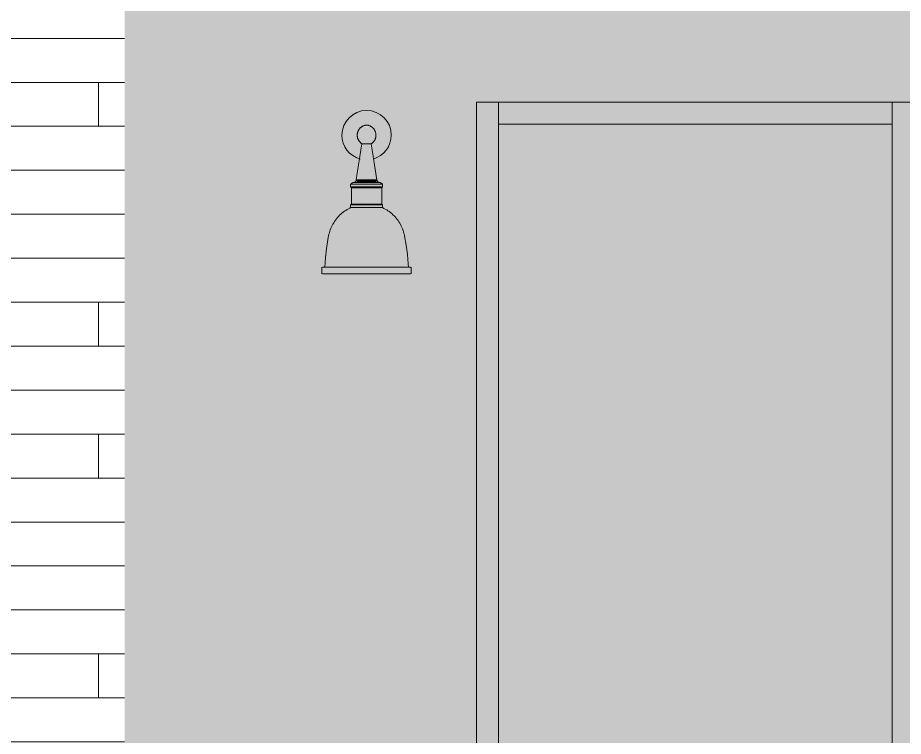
# Model space of a CAD drawing. Header units: inches. Extents: x 1750 to 8392, y -297 to 660.
# Drawn here: x 5568.2 to 5648.7, y 35.3 to 100.7 of the extents above; entities that cross this region are included whole.
import ezdxf

# ---------------------------------------------------------------- set-up
doc = ezdxf.new("R2010")
doc.units = ezdxf.units.IN
doc.header["$MEASUREMENT"] = 0
for name, color, linetype, lineweight in [('A-GLAZ-CURT', 52, 'Continuous', 9), ('A-GLAZ-CWMG', 51, 'Continuous', 9), ('A-WALL-1', 113, 'Continuous', 9), ('A-WALL-PATT-1', 111, 'Continuous', 9), ('E-LITE-EQPM', 33, 'Continuous', 9)]:
    doc.layers.add(name, color=color, linetype=linetype, lineweight=lineweight)

# ---------------------------------------------------------------- blocks, each defined once
blk = doc.blocks.new('Rectangular Mullion - 2_ x 4_ rectangular-2441821-BUILDING ELEVATION - NORTH')
at = {"layer": 'A-GLAZ-CWMG'}
blk.add_hatch(color=256, dxfattribs=at).paths.add_polyline_path([(-11394.989, 0), (-11392.989, 0), (-11392.989, 93), (-11394.989, 93), (-11394.989, 0.538)], flags=0)
blk.add_line((-11392.989, 93), (-11392.989, 0), dxfattribs=at)
blk = doc.blocks.new('System Panel - Glazed-2647658-BUILDING ELEVATION - NORTH')
at = {"layer": 'A-GLAZ-CURT'}
blk.add_hatch(color=256, dxfattribs=at).paths.add_polyline_path([(-11373.163, 2), (-11357.188, 2), (-11357.188, 91), (-11392.989, 91), (-11392.989, 2)], flags=0)
blk = doc.blocks.new('Rectangular Mullion - 2_ x 4_ rectangular-2441789-BUILDING ELEVATION - NORTH')
at = {"layer": 'A-GLAZ-CWMG'}
blk.add_hatch(color=256, dxfattribs=at).paths.add_polyline_path([(-11317.188, 0), (-11317.188, 93), (-11319.188, 93), (-11319.188, 0)], flags=0)
for p, q in [((-11319.188, 93), (-11319.188, 0)), ((-11317.188, 93), (-11317.188, 0))]:
    blk.add_line(p, q, dxfattribs=at)
blk = doc.blocks.new('Rectangular Mullion - 2_ x 4_ rectangular-2647656-BUILDING ELEVATION - NORTH')
at = {"layer": 'A-GLAZ-CWMG'}
blk.add_hatch(color=256, dxfattribs=at).paths.add_polyline_path([(-11392.989, 91), (-11357.188, 91), (-11357.188, 93), (-11392.989, 93)], flags=0)
for p, q in [((-11392.989, 91), (-11392.989, 93)), ((-11357.188, 93), (-11357.188, 91)), ((-11357.188, 91), (-11392.989, 91))]:
    blk.add_line(p, q, dxfattribs=at)
blk = doc.blocks.new('VISA-OW2400-02-SASS - OW2400-L30K-MVOLT-2031435-BUILDING ELEVATION - NORTH')
at = {"layer": 'E-LITE-EQPM'}
h = blk.add_hatch(color=256, dxfattribs=at)
h.paths.add_polyline_path([(-10214.993, 87.83), (-10214.787, 89.237), (-10215.128, 89.552), (-10215.171, 89.676), (-10215.19, 89.689), (-10215.237, 90.052), (-10215.141, 90.318), (-10215.133, 90.386), (-10215.12, 90.436), (-10214.818, 90.727), (-10214.72, 90.752), (-10214.556, 90.847), (-10214.546, 90.786), (-10214.486, 90.772), (-10214.402, 90.706), (-10214.337, 90.773), (-10214.393, 90.786), (-10214.309, 90.851), (-10214.068, 90.714), (-10214.148, 90.83), (-10213.992, 90.749), (-10213.847, 90.652), (-10213.693, 90.461), (-10213.582, 90.187), (-10213.568, 90.02), (-10213.637, 89.661), (-10213.693, 89.635), (-10213.786, 89.412), (-10213.862, 89.353), (-10214.035, 89.223), (-10213.81, 87.83), (-10213.277, 88.051), (-10212.811, 88.409), (-10212.453, 88.875), (-10212.229, 89.418), (-10212.152, 90), (-10212.229, 90.582), (-10212.453, 91.125), (-10212.811, 91.591), (-10213.401, 92), (-10213.82, 92.173), (-10214.402, 92.25), (-10214.984, 92.173), (-10215.527, 91.949), (-10215.993, 91.591), (-10216.35, 91.125), (-10216.575, 90.582), (-10216.652, 90), (-10216.575, 89.418), (-10216.35, 88.875), (-10215.993, 88.409), (-10215.527, 88.051), (-10215.129, 87.887)], flags=0)
h.paths.add_polyline_path([(-10214.402, 90.772), (-10214.503, 90.786), (-10214.467, 90.871), (-10214.402, 90.773)], flags=0)
h = blk.add_hatch(color=256, dxfattribs=at)
h.paths.add_polyline_path([(-10214.668, 89.223), (-10214.402, 89.223), (-10214.402, 90.706), (-10214.556, 90.786), (-10214.586, 90.786), (-10214.586, 90.842), (-10214.713, 90.786), (-10214.745, 90.786), (-10215.141, 90.412), (-10215.141, 90.318), (-10215.208, 90.199), (-10215.228, 89.974), (-10215.171, 89.676), (-10215.132, 89.651), (-10215.127, 89.538), (-10214.769, 89.223), (-10214.677, 89.223)], flags=0)
h.paths.add_polyline_path([(-10214.402, 90.772), (-10214.467, 90.871), (-10214.503, 90.786), (-10214.405, 90.773)], flags=0)
for points in [[(-10214.108, 89.223), (-10214.035, 89.223), (-10213.716, 89.528), (-10213.675, 89.667), (-10213.634, 89.669), (-10213.568, 89.821), (-10213.568, 90.02), (-10213.582, 90.187), (-10213.716, 90.5), (-10213.847, 90.652), (-10214.068, 90.801), (-10214.148, 90.815), (-10214.148, 90.752), (-10214.36, 90.836), (-10214.402, 90.772), (-10214.309, 90.773), (-10214.402, 90.666), (-10214.402, 89.223), (-10214.124, 89.223)], [(-10214.68, 85.927), (-10214.402, 85.927), (-10214.402, 89.223), (-10214.769, 89.223), (-10215.272, 85.927), (-10214.784, 85.927)], [(-10214.31, 85.927), (-10213.503, 85.927), (-10214.068, 89.223), (-10214.402, 89.223), (-10214.402, 85.927)], [(-10214.68, 85.291), (-10214.402, 85.291), (-10214.413, 85.541), (-10215.851, 85.541), (-10215.851, 85.291), (-10214.698, 85.291)], [(-10214.677, 85.541), (-10214.402, 85.541), (-10214.41, 85.647), (-10214.402, 85.675), (-10214.408, 85.702), (-10215.401, 85.672), (-10215.404, 85.646), (-10215.691, 85.619), (-10215.754, 85.541), (-10214.68, 85.541)], [(-10215.292, 85.744), (-10215.178, 85.732), (-10215.153, 85.71), (-10214.958, 85.718), (-10214.746, 85.719), (-10214.566, 85.702), (-10214.402, 85.734), (-10214.402, 85.927), (-10215.301, 85.927), (-10215.346, 85.815), (-10215.272, 85.814)], [(-10213.929, 85.702), (-10213.648, 85.718), (-10213.615, 85.753), (-10213.501, 85.741), (-10213.514, 85.768), (-10213.503, 85.805), (-10213.412, 85.778), (-10213.412, 85.799), (-10213.503, 85.927), (-10214.402, 85.927), (-10214.402, 85.702), (-10214.02, 85.712), (-10213.93, 85.702)], [(-10213.711, 85.541), (-10213.05, 85.541), (-10213.147, 85.638), (-10214.402, 85.702), (-10214.402, 85.675), (-10214.402, 85.647), (-10214.402, 85.541), (-10213.803, 85.541)], [(-10214.388, 85.291), (-10212.953, 85.291), (-10212.953, 85.541), (-10214.402, 85.541), (-10214.402, 85.291)], [(-10215.691, 83.724), (-10214.402, 83.724), (-10214.402, 85.224), (-10215.783, 85.224), (-10215.754, 83.724)], [(-10214.9, 85.224), (-10214.402, 85.224), (-10214.42, 85.291), (-10215.657, 85.291), (-10215.598, 85.224), (-10214.958, 85.224)], [(-10213.711, 85.224), (-10213.205, 85.224), (-10213.147, 85.291), (-10214.402, 85.291), (-10214.402, 85.224), (-10213.767, 85.224)], [(-10213.113, 83.724), (-10213.02, 83.724), (-10213.02, 85.224), (-10214.402, 85.224), (-10214.402, 83.724), (-10213.147, 83.724)], [(-10216.882, 80.845), (-10214.402, 80.845), (-10214.402, 83.406), (-10215.851, 83.406), (-10216.735, 82.796), (-10217.446, 81.926), (-10217.799, 80.845), (-10217.096, 80.845)], [(-10215.195, 83.406), (-10214.402, 83.406), (-10214.418, 83.656), (-10215.851, 83.656), (-10215.851, 83.406), (-10215.231, 83.406)], [(-10214.747, 83.656), (-10214.402, 83.67), (-10214.402, 83.724), (-10215.598, 83.724), (-10215.657, 83.656), (-10214.758, 83.656)], [(-10214.402, 83.656), (-10213.147, 83.656), (-10213.222, 83.724), (-10214.402, 83.724)], [(-10214.402, 83.406), (-10212.953, 83.406), (-10212.953, 83.656), (-10214.402, 83.656)], [(-10211.004, 80.845), (-10211.414, 82.012), (-10212.205, 82.908), (-10213.009, 83.406), (-10214.402, 83.406), (-10214.402, 80.845), (-10211.007, 80.845)], [(-10218.151, 77.978), (-10214.402, 77.978), (-10214.402, 80.845), (-10217.799, 80.845), (-10218.094, 79.238), (-10218.146, 78.312)], [(-10213.324, 77.978), (-10210.653, 77.978), (-10210.678, 78.789), (-10210.76, 79.597), (-10211.007, 80.845), (-10214.402, 80.845), (-10214.402, 77.978), (-10213.377, 77.978)], [(-10215.541, 77.384), (-10214.402, 77.384), (-10214.402, 77.978), (-10218.397, 77.978), (-10218.397, 77.384), (-10215.704, 77.384)], [(-10210.407, 77.384), (-10210.407, 77.978), (-10214.402, 77.978), (-10214.402, 77.384), (-10210.855, 77.384)]]:
    blk.add_hatch(color=256, dxfattribs=at).paths.add_polyline_path(points, flags=0)
for p, q in [((-10214.825, 89.223), (-10215.347, 85.927)), ((-10214.402, 89.223), (-10214.769, 89.223)), ((-10214.035, 89.223), (-10214.402, 89.223)), ((-10213.457, 85.927), (-10213.979, 89.223)), ((-10215.851, 85.541), (-10215.851, 85.291)), ((-10214.402, 85.541), (-10215.851, 85.541)), ((-10214.402, 85.702), (-10215.515, 85.702)), ((-10215.349, 85.702), (-10215.09, 85.702)), ((-10214.402, 85.927), (-10215.301, 85.927)), ((-10213.503, 85.927), (-10214.402, 85.927)), ((-10213.289, 85.702), (-10214.402, 85.702)), ((-10212.953, 85.541), (-10214.402, 85.541)), ((-10213.714, 85.702), (-10213.289, 85.702)), ((-10212.953, 85.291), (-10212.953, 85.541)), ((-10215.851, 85.291), (-10215.783, 85.224)), ((-10214.402, 85.291), (-10215.851, 85.291)), ((-10215.783, 85.224), (-10215.783, 83.724)), ((-10214.402, 85.224), (-10215.783, 85.224)), ((-10212.953, 85.291), (-10214.402, 85.291)), ((-10213.02, 85.224), (-10214.402, 85.224)), ((-10213.02, 85.224), (-10212.953, 85.291)), ((-10213.02, 83.724), (-10213.02, 85.224)), ((-10215.783, 83.724), (-10215.851, 83.656)), ((-10215.851, 83.656), (-10215.851, 83.406)), ((-10214.402, 83.656), (-10215.851, 83.656)), ((-10214.402, 83.406), (-10215.851, 83.406)), ((-10214.402, 83.724), (-10215.783, 83.724)), ((-10213.02, 83.724), (-10214.402, 83.724)), ((-10212.953, 83.656), (-10214.402, 83.656)), ((-10212.953, 83.406), (-10214.402, 83.406)), ((-10212.953, 83.656), (-10213.02, 83.724)), ((-10212.953, 83.406), (-10212.953, 83.656)), ((-10218.459, 77.978), (-10218.459, 77.384)), ((-10218.397, 77.978), (-10214.402, 77.978)), ((-10214.402, 77.384), (-10218.397, 77.384)), ((-10214.402, 77.978), (-10210.407, 77.978)), ((-10210.407, 77.384), (-10214.402, 77.384)), ((-10210.345, 77.384), (-10210.345, 77.978))]:
    blk.add_line(p, q, dxfattribs=at)
at = {"layer": 'E-LITE-EQPM', "flags": 128}
for points in [[(-10214.825, 89.223), (-10214.856, 89.243), (-10214.886, 89.265), (-10214.915, 89.287), (-10214.943, 89.311), (-10214.97, 89.336), (-10214.996, 89.362), (-10215.021, 89.389), (-10215.045, 89.418), (-10215.068, 89.447), (-10215.089, 89.476), (-10215.11, 89.507), (-10215.129, 89.539), (-10215.147, 89.571), (-10215.163, 89.604), (-10215.179, 89.638), (-10215.192, 89.672), (-10215.205, 89.706), (-10215.216, 89.742), (-10215.226, 89.777), (-10215.234, 89.813), (-10215.241, 89.849), (-10215.246, 89.886), (-10215.25, 89.923), (-10215.252, 89.959), (-10215.253, 89.996), (-10215.253, 90.033), (-10215.251, 90.07), (-10215.247, 90.107), (-10215.242, 90.143), (-10215.236, 90.18), (-10215.228, 90.216), (-10215.219, 90.251), (-10215.208, 90.287), (-10215.196, 90.321), (-10215.182, 90.356), (-10215.168, 90.39), (-10215.151, 90.423), (-10215.134, 90.455), (-10215.115, 90.487), (-10215.095, 90.518), (-10215.074, 90.548), (-10215.051, 90.577), (-10215.028, 90.606), (-10215.003, 90.633), (-10214.977, 90.659), (-10214.95, 90.685), (-10214.923, 90.709), (-10214.894, 90.732), (-10214.864, 90.754), (-10214.834, 90.774), (-10214.802, 90.794), (-10214.77, 90.812), (-10214.737, 90.829), (-10214.704, 90.845), (-10214.67, 90.859), (-10214.635, 90.872), (-10214.6, 90.883), (-10214.565, 90.893), (-10214.529, 90.902), (-10214.493, 90.909), (-10214.456, 90.915), (-10214.42, 90.919), (-10214.402, 90.921)], [(-10214.402, 90.921), (-10214.365, 90.917), (-10214.329, 90.912), (-10214.292, 90.906), (-10214.256, 90.898), (-10214.221, 90.888), (-10214.185, 90.877), (-10214.151, 90.865), (-10214.116, 90.852), (-10214.083, 90.837), (-10214.049, 90.821), (-10214.017, 90.803), (-10213.985, 90.784), (-10213.954, 90.764), (-10213.924, 90.743), (-10213.895, 90.72), (-10213.867, 90.696), (-10213.839, 90.672), (-10213.813, 90.646), (-10213.788, 90.619), (-10213.764, 90.591), (-10213.741, 90.562), (-10213.719, 90.533), (-10213.698, 90.502), (-10213.679, 90.471), (-10213.661, 90.439), (-10213.644, 90.406), (-10213.628, 90.372), (-10213.614, 90.338), (-10213.601, 90.304), (-10213.59, 90.269), (-10213.58, 90.233), (-10213.571, 90.197), (-10213.564, 90.161), (-10213.559, 90.124), (-10213.555, 90.088), (-10213.552, 90.051), (-10213.551, 90.014), (-10213.551, 89.977), (-10213.552, 89.94), (-10213.556, 89.904), (-10213.56, 89.867), (-10213.566, 89.831), (-10213.574, 89.795), (-10213.583, 89.759), (-10213.593, 89.724), (-10213.605, 89.689), (-10213.618, 89.654), (-10213.633, 89.62), (-10213.649, 89.587), (-10213.666, 89.554), (-10213.684, 89.522), (-10213.704, 89.491), (-10213.725, 89.461), (-10213.747, 89.432), (-10213.771, 89.403), (-10213.795, 89.375), (-10213.821, 89.349), (-10213.847, 89.323), (-10213.875, 89.299), (-10213.904, 89.276), (-10213.933, 89.253), (-10213.963, 89.232), (-10213.979, 89.223)], [(-10215.851, 85.541), (-10215.839, 85.555), (-10215.827, 85.569), (-10215.814, 85.581), (-10215.801, 85.594), (-10215.787, 85.605), (-10215.773, 85.617), (-10215.758, 85.627), (-10215.743, 85.637), (-10215.727, 85.647), (-10215.711, 85.656), (-10215.695, 85.664), (-10215.679, 85.671), (-10215.662, 85.678), (-10215.645, 85.684), (-10215.627, 85.69), (-10215.61, 85.694), (-10215.592, 85.698), (-10215.574, 85.702), (-10215.572, 85.702)], [(-10215.572, 85.702), (-10215.563, 85.702), (-10215.554, 85.703), (-10215.545, 85.704), (-10215.537, 85.705), (-10215.528, 85.707), (-10215.519, 85.709), (-10215.51, 85.711), (-10215.502, 85.714), (-10215.493, 85.717), (-10215.485, 85.72), (-10215.477, 85.724), (-10215.468, 85.728), (-10215.461, 85.732), (-10215.453, 85.737), (-10215.445, 85.742), (-10215.438, 85.747), (-10215.431, 85.752), (-10215.424, 85.758), (-10215.417, 85.764), (-10215.411, 85.77), (-10215.405, 85.777), (-10215.399, 85.784), (-10215.393, 85.791), (-10215.388, 85.798), (-10215.383, 85.806), (-10215.378, 85.813), (-10215.374, 85.821), (-10215.37, 85.829), (-10215.366, 85.837), (-10215.362, 85.846), (-10215.359, 85.854), (-10215.357, 85.863), (-10215.354, 85.872), (-10215.352, 85.88), (-10215.35, 85.889), (-10215.349, 85.898), (-10215.348, 85.907), (-10215.347, 85.916), (-10215.347, 85.925), (-10215.347, 85.927)], [(-10213.457, 85.927), (-10213.456, 85.918), (-10213.456, 85.909), (-10213.455, 85.9), (-10213.454, 85.892), (-10213.452, 85.883), (-10213.45, 85.874), (-10213.448, 85.865), (-10213.445, 85.857), (-10213.442, 85.848), (-10213.439, 85.84), (-10213.435, 85.831), (-10213.431, 85.823), (-10213.427, 85.816), (-10213.422, 85.808), (-10213.417, 85.8), (-10213.412, 85.793), (-10213.407, 85.786), (-10213.401, 85.779), (-10213.395, 85.772), (-10213.388, 85.766), (-10213.382, 85.76), (-10213.375, 85.754), (-10213.368, 85.748), (-10213.361, 85.743), (-10213.353, 85.738), (-10213.345, 85.733), (-10213.338, 85.729), (-10213.329, 85.725), (-10213.321, 85.721), (-10213.313, 85.717), (-10213.305, 85.714), (-10213.296, 85.712), (-10213.287, 85.709), (-10213.278, 85.707), (-10213.27, 85.705), (-10213.261, 85.704), (-10213.252, 85.703), (-10213.243, 85.702), (-10213.234, 85.702), (-10213.231, 85.702)], [(-10213.231, 85.702), (-10213.213, 85.699), (-10213.196, 85.695), (-10213.178, 85.69), (-10213.161, 85.685), (-10213.144, 85.679), (-10213.127, 85.672), (-10213.11, 85.665), (-10213.094, 85.656), (-10213.078, 85.648), (-10213.063, 85.638), (-10213.047, 85.628), (-10213.033, 85.618), (-10213.018, 85.607), (-10213.004, 85.595), (-10212.991, 85.583), (-10212.978, 85.57), (-10212.966, 85.557), (-10212.954, 85.543), (-10212.953, 85.541)], [(-10217.852, 80.845), (-10217.822, 80.985), (-10217.786, 81.124), (-10217.745, 81.261), (-10217.699, 81.396), (-10217.647, 81.529), (-10217.59, 81.66), (-10217.527, 81.789), (-10217.46, 81.915), (-10217.387, 82.038), (-10217.31, 82.158), (-10217.228, 82.276), (-10217.141, 82.389), (-10217.05, 82.499), (-10216.954, 82.606), (-10216.855, 82.708), (-10216.751, 82.807), (-10216.643, 82.901), (-10216.532, 82.991), (-10216.417, 83.076), (-10216.299, 83.157), (-10216.178, 83.233), (-10216.054, 83.304), (-10215.927, 83.37), (-10215.851, 83.406)], [(-10212.953, 83.406), (-10212.824, 83.343), (-10212.699, 83.275), (-10212.576, 83.202), (-10212.456, 83.124), (-10212.339, 83.042), (-10212.226, 82.955), (-10212.116, 82.863), (-10212.01, 82.767), (-10211.908, 82.667), (-10211.81, 82.563), (-10211.716, 82.455), (-10211.627, 82.343), (-10211.542, 82.228), (-10211.462, 82.109), (-10211.386, 81.988), (-10211.316, 81.863), (-10211.25, 81.736), (-10211.19, 81.607), (-10211.135, 81.475), (-10211.085, 81.34), (-10211.041, 81.205), (-10211.002, 81.067), (-10210.969, 80.928), (-10210.952, 80.845)], [(-10218.209, 77.978), (-10218.144, 78.83), (-10218.045, 79.679), (-10217.912, 80.523), (-10217.852, 80.845)], [(-10210.952, 80.845), (-10210.806, 80.003), (-10210.694, 79.156), (-10210.616, 78.305), (-10210.595, 77.978)]]:
    blk.add_lwpolyline(points, dxfattribs=at)
at = {"layer": 'E-LITE-EQPM'}
for start, end in [(360, 180), (180, 254.74539), (285.25461, 360)]:
    blk.add_arc((-10214.402, 90), 2.25, start, end, dxfattribs=at)

msp = doc.modelspace()

# ---------------------------------------------------------------- hatches: boundary and pattern name
at = {"layer": 'A-WALL-PATT-1'}
h = msp.add_hatch(dxfattribs=at)
h.set_pattern_fill('FP_55', color=256, style=0, pattern_type=2)
h.set_pattern_definition([(0, (5519.5016, -33.2), (0, 4), []), (90, (5519.502, -33.2), (-8, 8), [4, -28]), (90, (5535.502, -29.2), (-8, 8), [4, -28])])
h.paths.add_polyline_path([(5458.775, 49.7022), (5458.3934, 49.7149), (5458.586, 49.7022), (5458.7738, 49.7022)], flags=0)
h.paths.add_polyline_path([(5510.0628, -26), (5558.4591, -26), (5558.4591, 6.2807), (5566.4591, 6.2807), (5566.4591, -26), (5569.8892, -26), (5569.8892, -0.5521), (5570.3892, -0.5521), (5570.3589, 11.4824), (5570.2397, 11.6665), (5570.1648, 11.8809), (5570.1392, 12.5034), (5570.1648, 33.3411), (5570.2397, 33.5555), (5570.4562, 33.8281), (5570.6392, 33.9423), (5570.778, 33.9826), (5571.0005, 33.9826), (5571.201, 33.912), (5571.3397, 33.8122), (5571.4196, 33.7396), (5571.5387, 33.5555), (5571.6137, 33.3411), (5571.6392, 33.111), (5571.6137, 11.8809), (5571.457, 11.5402), (5571.3892, 11.395), (5571.3892, -0.5521), (5577.8892, -0.5521), (5577.8892, 108.375), (5571.2392, 108.375), (5571.2392, 109.75), (5570.4892, 109.75), (5570.4892, 229.1487), (5457.2892, 229.1487), (5457.2892, 132), (5461.8892, 132), (5461.8892, 120), (5457.2892, 120), (5457.2892, 109.75), (5457.8892, 109.75), (5457.8892, 56.1957), (5458.3017, 56.25), (5458.8841, 56.1733), (5459.4267, 55.9486), (5459.8927, 55.591), (5460.2503, 55.125), (5460.4751, 54.5823), (5460.5517, 54), (5460.4751, 53.4177), (5460.2503, 52.875), (5459.8927, 52.409), (5459.4267, 52.0514), (5458.8939, 51.8267), (5459.2453, 49.8641), (5459.2434, 49.7994), (5459.1469, 49.7967), (5459.1469, 49.751), (5459.1469, 49.7082), (5458.7995, 49.707), (5458.9925, 49.702), (5459.5907, 49.6186), (5459.6833, 49.5413), (5459.7508, 49.5413), (5459.7508, 49.2913), (5459.5567, 49.2913), (5459.4982, 49.2238), (5459.6833, 49.2238), (5459.6538, 47.7238), (5459.4982, 47.7238), (5459.5907, 47.6562), (5459.7508, 47.6562), (5459.7508, 47.4062), (5460.6269, 46.8113), (5461.3463, 45.926), (5461.7352, 44.662), (5461.9786, 43.4177), (5462.0506, 41.9781), (5462.2968, 41.9781), (5462.2968, 41.384), (5457.8892, 41.384), (5457.8892, -26)], flags=0)
h = msp.add_hatch(dxfattribs=at)
h.set_pattern_fill('FP_52', color=256, style=0, pattern_type=2)
h.set_pattern_definition([(0, (5577.8896, -29.2), (0, 4), []), (90, (5577.89, -29.2), (-8, 8), [4, -28]), (90, (5593.89, -25.2), (-8, 8), [4, -28])])
h.paths.add_polyline_path([(6038.6892, 75.5), (6065.4557, 68.4979), (6040.8114, 74.9438)], flags=0)
h.paths.add_polyline_path([(5947.163, -15), (5991.7642, -15), (5991.7642, 36), (5995.2142, 36), (5995.2142, 92), (6031.3392, 92), (6031.3392, 73.5844), (6038.6892, 75.5), (6077.6892, 65.2384), (6077.6892, 56.8187), (6047.421, 71.2901), (6077.5801, 56.7493), (6054.9527, 50.7957), (6041.4126, 71.2901), (6054.6892, 50.767), (6031.3392, 50.767), (6031.3392, 36), (6109.09, 36), (6109.09, 92.25), (6147.1134, 92.25), (6147.1134, 13.9375), (6130.4142, 13.9375), (6130.4142, -0.75), (6181.5876, -0.7106), (6184.3892, -0.2478), (6184.3589, 10.5685), (6184.2397, 10.7422), (6184.1648, 10.9444), (6184.1392, 11.3823), (6184.1648, 35.3785), (6184.2397, 35.5807), (6184.4562, 35.8379), (6184.6392, 35.9455), (6184.778, 35.9836), (6185.0005, 35.9836), (6185.201, 35.917), (6185.3397, 35.8229), (6185.4196, 35.7544), (6185.5387, 35.5807), (6185.6137, 35.3785), (6185.6392, 35.1615), (6185.6137, 10.9444), (6185.5387, 10.7422), (6185.3892, 10.4645), (6185.3892, -0.0826), (6185.89, 0), (6781.0896, 0), (6781.3804, -0.75), (6781.5892, -0.7193), (6781.5589, 10.5685), (6781.4397, 10.7422), (6781.3648, 10.9444), (6781.3392, 11.3785), (6781.3648, 35.3785), (6781.4397, 35.5807), (6781.6562, 35.8379), (6781.8392, 35.9455), (6781.978, 35.9836), (6782.2005, 35.9836), (6782.401, 35.917), (6782.5397, 35.8229), (6782.6196, 35.7544), (6782.7387, 35.5807), (6782.8137, 35.3785), (6782.8392, 35.1615), (6782.8137, 10.9444), (6782.7387, 10.7422), (6782.5892, 10.4588), (6782.5892, -0.75), (6836.5642, -0.75), (6836.5205, 0.5), (6801.4267, 0.5381), (6801.4267, 92), (6837.5517, 92), (6837.5517, 36), (6838.8775, 36), (6838.8775, 92.25), (6876.9009, 92.25), (6876.9009, 36), (6915.49, 36), (6915.49, 92.25), (6953.5134, 92.25), (6953.5134, 70.3899), (6973.0892, 75.5), (6995.7892, 69.5678), (6995.7892, 108.375), (5577.8892, 108.375), (5577.8892, -0.5521), (5704.3892, -0.5521), (5704.3892, 0), (5609.8892, 0), (5609.8892, 93), (5840.2892, 93), (5840.2892, 0), (5718.4591, 0), (5718.4591, -1.0489), (5741.8869, -3), (5777.9097, -3), (5922.0005, -15), (5943.7642, -15)], flags=0)
h.paths.add_polyline_path([(5705.8642, 0), (5710.4591, -0.3827), (5710.4591, 0)], flags=0)
h.paths.add_polyline_path([(5705.6489, -0.5521), (5705.8642, -0.5521), (5705.8642, 0), (5705.3892, 0), (5705.3892, -0.5521)], flags=0)
h.paths.add_polyline_path([(6613.8142, 8), (6613.2517, 8), (6613.2517, 53), (6642.2517, 53), (6642.2517, 8), (6617.4879, 8)], flags=0)
h.paths.add_polyline_path([(6230.2517, 8), (6230.2517, 53), (6259.2517, 53), (6259.2517, 8), (6230.8142, 8)], flags=0)
h.paths.add_polyline_path([(6339.6775, 13.9375), (6339.6775, 92.25), (6377.7009, 92.25), (6377.7009, 13.9375), (6340.49, 13.9375)], flags=0)
h.paths.add_polyline_path([(6531.1134, 13.9375), (6493.09, 13.9375), (6493.09, 92.25), (6531.1134, 92.25), (6531.1134, 14.6875)], flags=0)
h.paths.add_polyline_path([(6531.865, 13.9375), (6531.865, 92.25), (6569.8884, 92.25), (6569.8884, 13.9375), (6532.6775, 13.9375)], flags=0)
h.paths.add_polyline_path([(6185.89, 13.9375), (6185.89, 92.25), (6223.9134, 92.25), (6223.9134, 13.9375), (6186.7025, 13.9375)], flags=0)
h.paths.add_polyline_path([(6725.74, 13.9375), (6723.865, 13.9375), (6723.865, 92.25), (6761.8884, 92.25), (6761.8884, 13.9375), (6725.9228, 13.9375)], flags=0)
h.paths.add_polyline_path([(5936.515, 13.9375), (5936.515, 92.25), (5974.5384, 92.25), (5974.5384, 13.9375), (5937.3053, 13.9375)], flags=0)
h.paths.add_polyline_path([(6416.1009, 13.9375), (6378.0775, 13.9708), (6378.0775, 92.25), (6416.1009, 92.25), (6416.1009, 14.9687)], flags=0)
h.paths.add_polyline_path([(6953.5134, 36), (6995.7892, 36), (6995.7892, 52.4892), (6989.3527, 50.7957), (6975.8126, 71.2901), (6989.0892, 50.767), (6957.1078, 50.7957), (6970.3178, 71.2901), (6956.8258, 50.7957), (6953.5134, 51.6672), (6953.5134, 48.3991)], flags=0)
h.paths.add_polyline_path([(6031.3392, 64.1383), (6035.9178, 71.2901), (6031.3392, 64.3353)], flags=0)
h.paths.add_polyline_path([(6995.7892, 64.5555), (6995.7892, 64.6265), (6981.821, 71.2901), (6994.2291, 65.3077)], flags=0)
h.paths.add_polyline_path([(6953.5134, 66.0618), (6963.2665, 70.7948), (6953.5134, 66.123)], flags=0)
h.paths.add_polyline_path([(6995.7892, 69.5272), (6995.7892, 69.5509), (6989.0892, 71.2901)], flags=0)
h.paths.add_polyline_path([(6790.95, 85.7022), (6790.5684, 85.7149), (6790.761, 85.7022), (6790.9488, 85.7022)], flags=0)
h.paths.add_polyline_path([(6786.9635, 77.384), (6786.4817, 77.384), (6786.4817, 77.9781), (6786.7279, 77.9781), (6786.7842, 79.2383), (6786.7999, 79.4177), (6787.18, 81.1541), (6787.4415, 81.9544), (6788.2605, 82.8954), (6789.0276, 83.4062), (6789.0276, 83.6562), (6789.2218, 83.6562), (6789.2803, 83.7238), (6789.0952, 83.7238), (6789.1247, 85.2238), (6789.2803, 85.2238), (6789.1877, 85.2913), (6789.0276, 85.2913), (6789.0276, 85.5413), (6789.1247, 85.5413), (6789.2218, 85.6382), (6789.8708, 85.7271), (6789.7256, 85.7102), (6789.7082, 85.744), (6789.6824, 85.7609), (6789.5864, 85.744), (6789.5777, 85.8142), (6789.5331, 85.832), (6789.5777, 85.9275), (6789.8852, 87.8305), (6789.3517, 88.0514), (6788.8857, 88.409), (6788.5282, 88.875), (6788.3034, 89.4177), (6788.2267, 90), (6788.3034, 90.5823), (6788.5282, 91.125), (6788.8857, 91.591), (6789.4759, 92), (6789.998, 92.187), (6790.4767, 92.25), (6791.0591, 92.1733), (6791.6017, 91.9486), (6792.0677, 91.591), (6792.4253, 91.125), (6792.6501, 90.5823), (6792.7267, 90), (6792.6501, 89.4177), (6792.4253, 88.875), (6792.0677, 88.409), (6791.6017, 88.0514), (6791.0689, 87.8267), (6791.4203, 85.8641), (6791.4184, 85.7994), (6791.3219, 85.7967), (6791.3219, 85.751), (6791.3219, 85.7082), (6790.9745, 85.707), (6791.1675, 85.702), (6791.7657, 85.6186), (6791.8583, 85.5413), (6791.9258, 85.5413), (6791.9258, 85.2913), (6791.7317, 85.2913), (6791.6732, 85.2238), (6791.8583, 85.2238), (6791.8288, 83.7238), (6791.6732, 83.7238), (6791.7699, 83.6562), (6791.9258, 83.6562), (6791.9258, 83.4062), (6792.8019, 82.8113), (6793.5213, 81.926), (6793.9102, 80.662), (6794.1536, 79.4177), (6794.2256, 77.9781), (6794.4718, 77.9781), (6794.4718, 77.384), (6787.18, 77.384)], flags=0)
h.paths.add_polyline_path([(5600.3672, 85.7022), (5599.9856, 85.7149), (5600.1782, 85.7022), (5600.3659, 85.7022)], flags=0)
h.paths.add_polyline_path([(5602.3736, 77.384), (5595.8989, 77.384), (5595.8989, 77.9781), (5596.1451, 77.9781), (5596.2014, 79.2383), (5596.2171, 79.4177), (5596.5972, 81.1541), (5596.9061, 82.0113), (5597.6777, 82.8954), (5598.4448, 83.4062), (5598.4448, 83.6562), (5598.6389, 83.6562), (5598.6975, 83.7238), (5598.5124, 83.7238), (5598.5419, 85.2238), (5598.6975, 85.2238), (5598.6049, 85.2913), (5598.4448, 85.2913), (5598.4448, 85.5413), (5598.5419, 85.5413), (5598.6389, 85.6382), (5599.288, 85.7271), (5599.1428, 85.7102), (5599.1254, 85.744), (5599.0996, 85.7609), (5599.0036, 85.744), (5598.9949, 85.8142), (5598.9503, 85.832), (5598.9949, 85.9275), (5599.3024, 87.8305), (5598.7689, 88.0514), (5598.3029, 88.409), (5597.9454, 88.875), (5597.7206, 89.4177), (5597.6439, 90), (5597.7206, 90.5823), (5597.9454, 91.125), (5598.3029, 91.591), (5598.7689, 91.9486), (5599.3116, 92.1733), (5599.8939, 92.25), (5600.4763, 92.1733), (5601.0189, 91.9486), (5601.4849, 91.591), (5601.8425, 91.125), (5602.0672, 90.5823), (5602.1429, 89.9922), (5602.0672, 89.4177), (5601.8425, 88.875), (5601.4849, 88.409), (5601.0189, 88.0514), (5600.4861, 87.8267), (5600.8375, 85.8641), (5600.8356, 85.7994), (5600.7391, 85.7967), (5600.7391, 85.751), (5600.7391, 85.7082), (5600.3917, 85.707), (5600.5847, 85.702), (5601.1829, 85.6186), (5601.2755, 85.5413), (5601.343, 85.5413), (5601.343, 85.2913), (5601.1489, 85.2913), (5601.0904, 85.2238), (5601.2755, 85.2238), (5601.246, 83.7238), (5601.0904, 83.7238), (5601.1871, 83.6562), (5601.343, 83.6562), (5601.343, 83.4062), (5602.2191, 82.8113), (5602.9385, 81.926), (5603.3274, 80.662), (5603.5708, 79.4177), (5603.6428, 77.9781), (5603.889, 77.9781), (5603.889, 77.384), (5602.5015, 77.384)], flags=0)
h.paths.add_polyline_path([(6042.7625, 85.7022), (6042.3809, 85.7149), (6042.5735, 85.7022), (6042.7613, 85.7022)], flags=0)
h.paths.add_polyline_path([(6038.6892, 77.384), (6038.2942, 77.384), (6038.2942, 77.9781), (6038.5404, 77.9781), (6038.5967, 79.2383), (6038.6124, 79.4177), (6038.9925, 81.1541), (6039.3014, 82.0113), (6040.073, 82.8954), (6040.8401, 83.4062), (6040.8401, 83.6562), (6041.0343, 83.6562), (6041.0928, 83.7238), (6040.9077, 83.7238), (6040.9372, 85.2238), (6041.0928, 85.2238), (6041.0002, 85.2913), (6040.8401, 85.2913), (6040.8401, 85.5413), (6040.9372, 85.5413), (6041.0343, 85.6382), (6041.6833, 85.7271), (6041.5381, 85.7102), (6041.5207, 85.744), (6041.4949, 85.7609), (6041.3989, 85.744), (6041.3902, 85.8142), (6041.3456, 85.832), (6041.3902, 85.9275), (6041.6977, 87.8305), (6041.1642, 88.0514), (6040.6982, 88.409), (6040.3407, 88.875), (6040.1159, 89.4177), (6040.0392, 90), (6040.1159, 90.5823), (6040.3407, 91.125), (6040.8114, 91.6778), (6041.2884, 92), (6041.7069, 92.1733), (6042.2892, 92.25), (6042.8716, 92.1733), (6043.4142, 91.9486), (6043.8802, 91.591), (6044.2378, 91.125), (6044.4626, 90.5823), (6044.5392, 90), (6044.4626, 89.4177), (6044.2378, 88.875), (6043.8802, 88.409), (6043.4142, 88.0514), (6042.8814, 87.8267), (6043.2328, 85.8641), (6043.2309, 85.7994), (6043.1344, 85.7967), (6043.1344, 85.751), (6043.1344, 85.7082), (6042.787, 85.707), (6042.98, 85.702), (6043.5782, 85.6186), (6043.6708, 85.5413), (6043.7383, 85.5413), (6043.7383, 85.2913), (6043.5442, 85.2913), (6043.4857, 85.2238), (6043.6708, 85.2238), (6043.6413, 83.7238), (6043.4857, 83.7238), (6043.5824, 83.6562), (6043.7383, 83.6562), (6043.7383, 83.4062), (6044.6144, 82.8113), (6045.3338, 81.926), (6045.7402, 80.5722), (6045.9661, 79.4177), (6046.0381, 77.9781), (6046.2843, 77.9781), (6046.2843, 77.384), (6038.776, 77.384)], flags=0)
h.paths.add_polyline_path([(6434.5134, 85.7022), (6434.1318, 85.7149), (6434.3244, 85.7022), (6434.5121, 85.7022)], flags=0)
h.paths.add_polyline_path([(6430.7592, 77.384), (6430.0451, 77.384), (6430.0451, 77.9781), (6430.2913, 77.9781), (6430.3476, 79.2383), (6430.3633, 79.4177), (6430.7434, 81.1541), (6431.0048, 81.9544), (6431.8239, 82.8954), (6432.591, 83.4062), (6432.591, 83.6562), (6432.7851, 83.6562), (6432.8437, 83.7238), (6432.6586, 83.7238), (6432.6881, 85.2238), (6432.8437, 85.2238), (6432.7511, 85.2913), (6432.591, 85.2913), (6432.591, 85.5413), (6432.6881, 85.5413), (6432.7851, 85.6382), (6433.4342, 85.7271), (6433.289, 85.7102), (6433.2716, 85.744), (6433.2458, 85.7609), (6433.1498, 85.744), (6433.1411, 85.8142), (6433.0965, 85.832), (6433.1411, 85.9275), (6433.4486, 87.8305), (6432.9151, 88.0514), (6432.4491, 88.409), (6432.0916, 88.875), (6431.8668, 89.4177), (6431.7901, 90), (6431.8668, 90.5823), (6432.0916, 91.125), (6432.4491, 91.591), (6432.9151, 91.9486), (6433.4578, 92.1733), (6434.0401, 92.25), (6434.6225, 92.1733), (6435.1651, 91.9486), (6435.6311, 91.591), (6435.9887, 91.125), (6436.2134, 90.5823), (6436.2901, 90), (6436.2134, 89.4177), (6435.9887, 88.875), (6435.6311, 88.409), (6435.1201, 88.0328), (6434.6323, 87.8267), (6434.9837, 85.8641), (6434.9818, 85.7994), (6434.8853, 85.7967), (6434.8853, 85.751), (6434.8853, 85.7082), (6434.5379, 85.707), (6434.7309, 85.702), (6435.3291, 85.6186), (6435.4217, 85.5413), (6435.4892, 85.5413), (6435.4892, 85.2913), (6435.2951, 85.2913), (6435.2366, 85.2238), (6435.4217, 85.2238), (6435.3922, 83.7238), (6435.2366, 83.7238), (6435.3333, 83.6562), (6435.4892, 83.6562), (6435.4892, 83.4062), (6436.3653, 82.8113), (6437.0847, 81.926), (6437.4736, 80.662), (6437.717, 79.4177), (6437.789, 77.9781), (6438.0352, 77.9781), (6438.0352, 77.384), (6431.0101, 77.384)], flags=0)

# ---------------------------------------------------------------- linework, layer by layer
at = {"layer": 'A-WALL-1'}
for p, q in [((5609.8892, 0), (5609.8892, 93)), ((5609.8892, 93), (5840.2892, 93))]:
    msp.add_line(p, q, dxfattribs=at)

# ---------------------------------------------------------------- block references
at = {"layer": 'A-GLAZ-CURT'}
msp.add_blockref('System Panel - Glazed-2647658-BUILDING ELEVATION - NORTH', (17004.8786, 0), dxfattribs=at)
at = {"layer": 'A-GLAZ-CWMG'}
for name, p in [('Rectangular Mullion - 2_ x 4_ rectangular-2441821-BUILDING ELEVATION - NORTH', (17004.8786, 0)), ('Rectangular Mullion - 2_ x 4_ rectangular-2647656-BUILDING ELEVATION - NORTH', (17004.8786, 0)), ('Rectangular Mullion - 2_ x 4_ rectangular-2441789-BUILDING ELEVATION - NORTH', (16966.8786, 0))]:
    msp.add_blockref(name, p, dxfattribs=at)
at = {"layer": 'E-LITE-EQPM'}
msp.add_blockref('VISA-OW2400-02-SASS - OW2400-L30K-MVOLT-2031435-BUILDING ELEVATION - NORTH', (15814.2958, 0), dxfattribs=at)

doc.saveas('drawing.dxf')
